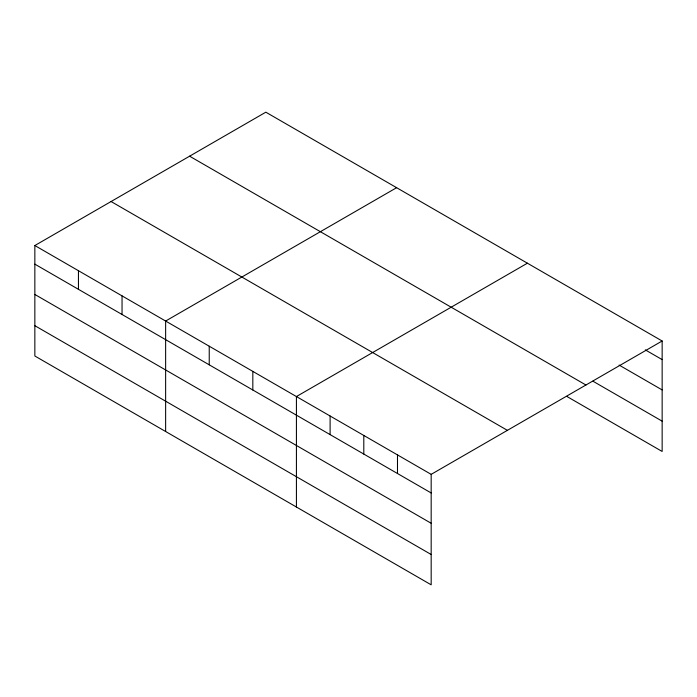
<?xml version="1.0" encoding="UTF-8"?>
<svg xmlns="http://www.w3.org/2000/svg" width="697" height="697" viewBox="0 0 697 697"><rect width="100%" height="100%" fill="white"/><g stroke="black" fill="none" stroke-linecap="round" stroke-linejoin="round"><path stroke-width="1.05" d="M431.173 523.273L431.173 474.352L34.85 245.536L34.85 356.001L431.173 584.818L431.173 523.273L34.85 294.456M566.705 396.358L662.15 451.464L662.15 340.999L265.827 112.182L34.85 245.536M396.61 187.693L165.633 321.038L165.633 431.513M527.402 263.196L296.425 396.549L296.425 507.024M431.173 474.352L662.15 340.999M645.309 349.885L662.15 359.608M619.102 365.071L662.15 389.919M592.903 381.172L662.15 421.154M189.601 156.189L585.924 385.005M111.076 201.529L507.399 430.345M34.85 264.146L431.173 492.962M34.85 325.691L431.173 554.507M397.49 454.897L397.49 473.507M363.799 435.451L363.799 454.061M330.108 416.004L330.108 434.614M252.828 371.379L252.828 389.989M209.231 346.209L209.231 364.819M122.045 295.868L122.045 314.486M78.447 270.706L78.447 289.316"/></g></svg>
